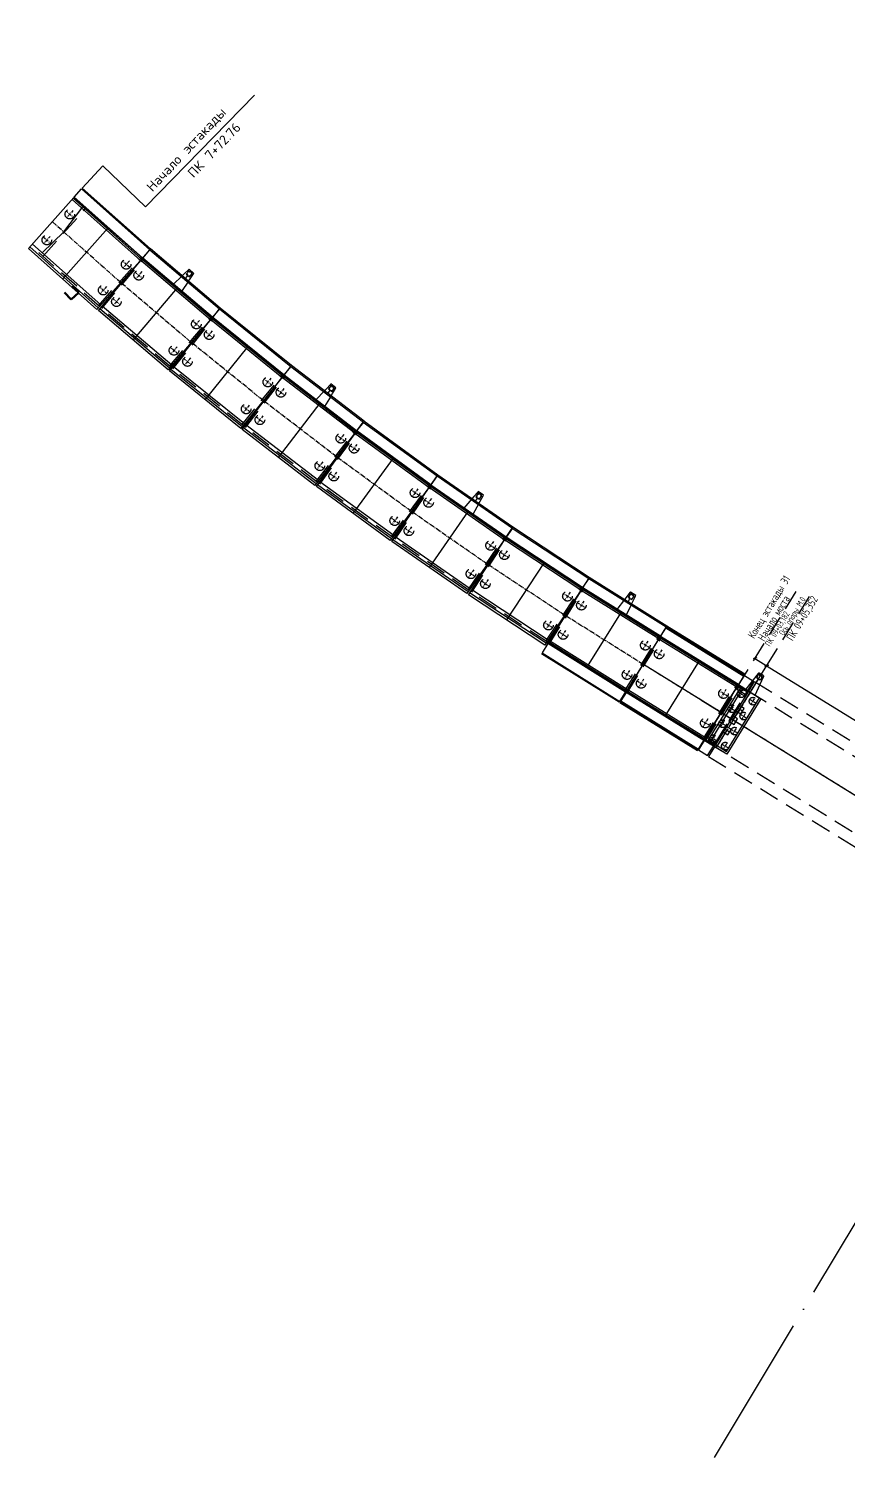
# Model space of a CAD drawing. Extents: x 10670 to 12654, y 7812 to 9489.
# Drawn here: x 10669.6 to 10797.8, y 9266.3 to 9489.5 of the extents above; entities that cross this region are included whole.
import ezdxf

# ---------------------------------------------------------------- set-up
doc = ezdxf.new("R2010")
doc.units = 0
for name, pattern in [('3-Все наши проекты кроме ВСМ$0$ACAD_ISO04W100', [30, 24, -3, 0, -3]), ('CENTER2', [1.125, 0.75, -0.125, 0.125, -0.125]), ('HIDDEN2', [4.7625, 3.175, -1.5875])]:
    doc.linetypes.add(name, pattern=pattern)
for name, color, linetype, lineweight in [('3-Все наши проекты кроме ВСМ$0$Полоса отвода для Exel таблицы', 1, 'Continuous', 30), ('3-Пассажирская$0$BCM 2_2 этап', 1, 'Continuous', 80), ('Откосы$0$Лоток ПК 15-18$0$Откосы$0$Откосы', 1, 'Continuous', 40)]:
    doc.layers.add(name, color=color, linetype=linetype, lineweight=lineweight)
for name, color, linetype in [('3-Все наши проекты кроме ВСМ$0$Уклоны и искусственные сооружения 5.10.15', 7, 'Continuous'), ('CONTUR', 40, 'Continuous'), ('HIDDEN', 6, 'HIDDEN2'), ('OSI', 3, 'CENTER2'), ('OSI_ВСМ', 3, 'CENTER2'), ('SIZE', 161, 'Continuous'), ('STEEL', 140, 'Continuous'), ('THIN', 142, 'Continuous')]:
    doc.layers.add(name, color=color, linetype=linetype)
doc.layers.add('AUXILIARY', color=7, linetype='Continuous', plot=False)
doc.layers.add('NOTES', color=1, linetype='Continuous', plot=False)
doc.styles.add('RS', font='romans.shx', dxfattribs={"width": 0.6})
doc.styles.add('Откосы$0$Лоток ПК 15-18$0$Откосы$0$ИССО Гипротрансмост опоры под стенки$0$Standard', font='txt.shx', dxfattribs={"width": 0.8})

msp = doc.modelspace()

# ---------------------------------------------------------------- linework, layer by layer
at = {"color": 1, "linetype": 'ByBlock', "lineweight": -2}
msp.add_line((10784.7, 9389.89), (10785.25, 9390.02), dxfattribs=at)
at = {"color": 1}
for p, q in [((10784.08, 9384.79), (10778.72, 9376.11)), ((10777.89, 9382.62), (10779.32, 9381.74)), ((10780.58, 9383.79), (10780.06, 9382.94)), ((10778.57, 9380.53), (10778.05, 9379.68)), ((10779.58, 9382.16), (10779.05, 9381.31)), ((10778.72, 9376.11), (10775.22, 9378.28))]:
    msp.add_line(p, q, dxfattribs=at)
at = {"color": 1, "lineweight": 30}
msp.add_line((10777.89, 9382.62), (10779.32, 9381.74), dxfattribs=at)
at = {"layer": '3-Все наши проекты кроме ВСМ$0$Полоса отвода для Exel таблицы', "color": 1, "linetype": '3-Все наши проекты кроме ВСМ$0$ACAD_ISO04W100'}
msp.add_line((10776.82, 9266.26), (10910.97, 9489.49), dxfattribs=at)
at = {"layer": '3-Все наши проекты кроме ВСМ$0$Уклоны и искусственные сооружения 5.10.15', "color": 1, "linetype": '3-Все наши проекты кроме ВСМ$0$ACAD_ISO04W100', "lineweight": 30}
msp.add_line((10776.82, 9266.26), (10910.97, 9489.49), dxfattribs=at)
at = {"layer": '3-Пассажирская$0$BCM 2_2 этап', "color": 1}
for p, q in [((10676.23, 9447.16), (10675.18, 9448.24)), ((10677.4, 9448.26), (10676.23, 9447.16)), ((10676.42, 9449.29), (10677.4, 9448.26))]:
    msp.add_line(p, q, dxfattribs=at)
at = {"layer": 'AUXILIARY', "color": 1, "lineweight": 30}
for p, q in [((10674.9, 9450.37), (10682.01, 9458.37)), ((10674.9, 9450.37), (10682.01, 9458.37)), ((10685.92, 9440.81), (10692.84, 9448.97)), ((10697.17, 9431.51), (10703.89, 9439.84)), ((10708.65, 9422.48), (10715.16, 9430.97)), ((10720.34, 9413.74), (10726.64, 9422.38)), ((10732.23, 9405.28), (10738.33, 9414.07)), ((10744.33, 9397.11), (10750.21, 9406.05)), ((10756.86, 9389.65), (10762.28, 9398.3)), ((10777.86, 9382.64), (10765.69, 9390.15)), ((10769.1, 9382.05), (10774.46, 9390.73)), ((10774.68, 9384.6), (10842.25, 9342.89))]:
    msp.add_line(p, q, dxfattribs=at)
at = {"layer": 'AUXILIARY', "color": 1}
msp.add_line((10779.49, 9381.63), (10805.1, 9365.82), dxfattribs=at)
at = {"layer": 'CONTUR', "color": 1, "lineweight": 30}
for p, q in [((10669.55, 9455.12), (10676.66, 9463.12)), ((10669.55, 9455.12), (10676.66, 9463.12)), ((10687.22, 9453.47), (10676.53, 9462.97)), ((10687.22, 9453.47), (10676.53, 9462.97)), ((10676.66, 9463.12), (10687.35, 9453.62)), ((10676.66, 9463.12), (10687.35, 9453.62)), ((10675.07, 9457.71), (10678.04, 9461.63)), ((10675.07, 9457.71), (10678.04, 9461.63)), ((10671.67, 9454.47), (10675.07, 9457.71)), ((10671.67, 9454.47), (10675.07, 9457.71)), ((10680.24, 9445.62), (10669.55, 9455.12)), ((10680.24, 9445.62), (10669.55, 9455.12)), ((10680.46, 9445.87), (10669.77, 9455.37)), ((10680.46, 9445.87), (10669.77, 9455.37)), ((10680.85, 9446.31), (10670.16, 9455.81)), ((10680.85, 9446.31), (10670.16, 9455.81)), ((10687.35, 9453.62), (10680.24, 9445.62)), ((10687.35, 9453.62), (10680.24, 9445.62)), ((10680.47, 9445.43), (10687.38, 9453.59)), ((10698.16, 9444.2), (10687.25, 9453.44)), ((10687.38, 9453.59), (10698.29, 9444.35)), ((10694.58, 9451.82), (10693.91, 9451.17)), ((10694.65, 9451.89), (10694.58, 9451.82)), ((10695.42, 9451.24), (10694.65, 9451.89)), ((10693.91, 9451.17), (10693.58, 9450.86)), ((10694.08, 9450.44), (10694.37, 9450.78)), ((10694.65, 9451.64), (10694.22, 9451.12)), ((10694.22, 9451.12), (10694.73, 9450.69)), ((10694.37, 9450.78), (10694.48, 9450.91)), ((10694.58, 9450.02), (10694.83, 9450.39)), ((10695.16, 9451.2), (10694.65, 9451.64)), ((10694.73, 9450.69), (10695.16, 9451.2)), ((10694.83, 9450.39), (10695.36, 9451.16)), ((10694.91, 9451.42), (10695.03, 9451.57)), ((10695.36, 9451.16), (10695.42, 9451.24)), ((10691.38, 9436.19), (10680.47, 9445.43)), ((10691.59, 9436.43), (10680.68, 9445.68)), ((10691.97, 9436.88), (10681.06, 9446.13)), ((10698.29, 9444.35), (10691.38, 9436.19)), ((10691.61, 9436), (10698.32, 9444.33)), ((10709.33, 9435.19), (10698.2, 9444.17)), ((10698.32, 9444.33), (10709.46, 9435.35)), ((10702.94, 9427.27), (10691.81, 9436.25)), ((10703.31, 9427.73), (10692.18, 9436.71)), ((10702.74, 9427.02), (10691.61, 9436)), ((10709.46, 9435.35), (10702.74, 9427.02)), ((10702.98, 9426.83), (10709.49, 9435.32)), ((10720.71, 9426.46), (10709.37, 9435.17)), ((10709.49, 9435.32), (10720.83, 9426.62)), ((10716.76, 9433.9), (10716.12, 9433.22)), ((10716.83, 9433.98), (10716.76, 9433.9)), ((10717.63, 9433.37), (10716.83, 9433.98)), ((10716.12, 9433.22), (10715.81, 9432.9)), ((10716.33, 9432.5), (10716.6, 9432.85)), ((10716.85, 9433.72), (10716.44, 9433.19)), ((10716.44, 9433.19), (10716.97, 9432.78)), ((10716.6, 9432.85), (10716.7, 9432.99)), ((10717.38, 9433.31), (10716.85, 9433.72)), ((10716.97, 9432.78), (10717.38, 9433.31)), ((10717.08, 9432.49), (10717.57, 9433.28)), ((10717.11, 9433.52), (10717.23, 9433.67)), ((10717.57, 9433.28), (10717.63, 9433.37)), ((10714.52, 9418.39), (10703.17, 9427.09)), ((10714.88, 9418.86), (10703.53, 9427.56)), ((10714.32, 9418.13), (10702.98, 9426.83)), ((10720.83, 9426.62), (10714.32, 9418.13)), ((10732.3, 9418.01), (10720.75, 9426.44)), ((10726.3, 9409.79), (10714.75, 9418.22)), ((10726.65, 9410.27), (10715.1, 9418.69)), ((10744.09, 9409.84), (10732.34, 9417.98)), ((10739.42, 9415.66), (10739.68, 9416.02)), ((10739.68, 9416.02), (10739.77, 9416.16)), ((10740.15, 9416.71), (10740.26, 9416.87)), ((10738.29, 9401.47), (10726.54, 9409.62)), ((10738.63, 9401.96), (10726.88, 9410.11)), ((10756.07, 9401.95), (10744.13, 9409.81)), ((10750.48, 9393.45), (10738.53, 9401.31)), ((10750.8, 9393.94), (10738.86, 9401.8)), ((10768.23, 9394.34), (10756.11, 9401.92)), ((10763.3, 9399.93), (10763.53, 9400.31)), ((10763.53, 9400.31), (10763.62, 9400.45)), ((10763.98, 9401.02), (10764.08, 9401.18)), ((10768.39, 9394.52), (10769.21, 9395.85)), ((10769.21, 9395.85), (10781.38, 9388.34)), ((10781.47, 9388.48), (10769.3, 9395.99)), ((10763.03, 9386.03), (10750.91, 9393.62)), ((10780.3, 9386.59), (10768.13, 9394.1)), ((10780.43, 9386.81), (10768.27, 9394.32)), ((10780.56, 9387.01), (10768.39, 9394.52)), ((10779.75, 9381.49), (10784.98, 9389.96)), ((10783.41, 9391.16), (10782.86, 9391.03)), ((10782.96, 9391.2), (10785.15, 9389.85)), ((10785.25, 9390.02), (10784.7, 9389.89)), ((10784.81, 9390.06), (10810.59, 9374.15)), ((10774.26, 9376.79), (10780.56, 9387.01)), ((10775.22, 9378.28), (10780.57, 9386.96)), ((10781.47, 9388.48), (10780.56, 9387.01)), ((10780.57, 9386.96), (10784.08, 9384.79)), ((10783.63, 9388.75), (10781.69, 9386.26)), ((10782.18, 9385.99), (10783.09, 9387.47)), ((10783.15, 9385.37), (10784.5, 9388.21)), ((10784.44, 9388.4), (10783.82, 9388.78)), ((10762.99, 9385.77), (10762.17, 9384.45)), ((10775.16, 9378.26), (10762.99, 9385.77)), ((10775.29, 9378.47), (10763.12, 9385.98)), ((10775.42, 9378.68), (10763.25, 9386.19)), ((10780.97, 9386.71), (10775.81, 9378.35)), ((10775.96, 9377.82), (10781.31, 9386.5)), ((10776.8, 9377.28), (10782.18, 9385.99)), ((10778.71, 9376.56), (10783.87, 9384.92)), ((10784.08, 9384.79), (10778.72, 9376.11)), ((10780.76, 9386.84), (10784.08, 9384.79)), ((10774.26, 9376.79), (10762.09, 9384.3)), ((10762.17, 9384.45), (10774.34, 9376.93)), ((10780.06, 9382.94), (10780.91, 9382.42)), ((10781.17, 9382.84), (10780.32, 9383.37)), ((10781.44, 9383.27), (10780.58, 9383.79)), ((10780.91, 9382.42), (10781.44, 9383.27)), ((10779.42, 9380.01), (10778.57, 9380.53)), ((10779.05, 9381.31), (10779.9, 9380.79)), ((10780.43, 9381.64), (10779.58, 9382.16)), ((10779.9, 9380.79), (10780.43, 9381.64)), ((10775.22, 9378.28), (10774.3, 9376.79)), ((10778.72, 9376.11), (10775.4, 9378.16)), ((10775.81, 9378.35), (10778.71, 9376.56)), ((10778.05, 9379.68), (10778.9, 9379.16)), ((10779.16, 9379.58), (10778.31, 9380.11)), ((10778.9, 9379.16), (10779.42, 9380.01)), ((10776.8, 9377.28), (10775.88, 9375.79))]:
    msp.add_line(p, q, dxfattribs=at)
at = {"layer": 'CONTUR', "color": 1}
for p, q in [((10775.22, 9378.28), (10780.57, 9386.96)), ((10778.72, 9376.11), (10775.4, 9378.16))]:
    msp.add_line(p, q, dxfattribs=at)
at = {"layer": 'CONTUR', "color": 1, "lineweight": 30}
for points in [[(10716.85, 9432.1), (10717.08, 9432.49)], [(10739.18, 9416.37), (10738.89, 9416.03)], [(10740.18, 9415.68), (10740.63, 9416.5), (10740.68, 9416.58), (10739.85, 9417.15), (10739.79, 9417.08), (10739.18, 9416.37)], [(10739.96, 9415.28), (10740.18, 9415.68)], [(10763.02, 9400.63), (10762.74, 9400.28)], [(10764.05, 9399.99), (10764.46, 9400.83), (10764.5, 9400.92), (10763.66, 9401.45), (10763.59, 9401.37), (10763.02, 9400.63)], [(10763.85, 9399.59), (10764.05, 9399.99)]]:
    msp.add_lwpolyline(points, dxfattribs=at)
for points in [[(10720.87, 9426.6), (10732.42, 9418.17), (10726.11, 9409.53), (10714.56, 9417.96)], [(10732.45, 9418.15), (10744.2, 9410), (10738.11, 9401.21), (10726.35, 9409.35)], [(10740.43, 9416.52), (10739.88, 9416.9), (10739.5, 9416.35), (10740.05, 9415.97)], [(10744.24, 9409.98), (10756.18, 9402.12), (10750.3, 9393.18), (10738.35, 9401.04)], [(10756.21, 9402.09), (10768.34, 9394.51), (10762.93, 9385.86), (10750.8, 9393.45)], [(10764.26, 9400.84), (10763.69, 9401.2), (10763.34, 9400.63), (10763.9, 9400.27)], [(10768.37, 9394.49), (10780.54, 9386.98), (10775.18, 9378.3), (10763.01, 9385.81)]]:
    msp.add_lwpolyline(points, close=True, dxfattribs=at)
for centre in [(10694.38, 9451.1), (10694.68, 9450.84), (10694.7, 9451.48), (10695.01, 9451.22), (10716.6, 9433.17), (10716.9, 9433.57), (10716.91, 9432.93), (10717.22, 9433.33), (10739.66, 9416.34), (10739.94, 9416.75), (10739.98, 9416.11), (10740.27, 9416.52), (10763.5, 9400.63), (10763.76, 9401.05), (10763.84, 9400.42), (10764.1, 9400.84)]:
    msp.add_circle(centre, 0.021, dxfattribs=at)
for centre, start, end in [((10783.74, 9388.66), 58.3164, 142.1335), ((10784.37, 9388.27), 334.4993, 58.3164)]:
    msp.add_arc(centre, 0.15, start, end, dxfattribs=at)
at = {"layer": 'HIDDEN', "color": 1, "lineweight": 30}
for p, q in [((10671.82, 9453.91), (10678.53, 9461.46)), ((10671.82, 9453.91), (10678.53, 9461.46)), ((10680.64, 9446.07), (10669.95, 9455.57)), ((10680.64, 9446.07), (10669.95, 9455.57)), ((10680.49, 9446.2), (10687.2, 9453.75)), ((10680.49, 9446.2), (10687.2, 9453.75)), ((10681.01, 9445.76), (10687.53, 9453.46)), ((10693.58, 9450.86), (10692.19, 9449.52)), ((10694.58, 9450.02), (10693.49, 9448.42)), ((10691.77, 9436.64), (10680.85, 9445.89)), ((10691.61, 9436.77), (10698.14, 9444.48)), ((10692.14, 9436.34), (10698.48, 9444.2)), ((10703.12, 9427.49), (10691.98, 9436.46)), ((10702.96, 9427.61), (10709.3, 9435.48)), ((10703.5, 9427.19), (10709.65, 9435.2)), ((10715.81, 9432.9), (10714.49, 9431.49)), ((10716.85, 9432.1), (10715.84, 9430.46)), ((10714.69, 9418.61), (10703.34, 9427.31)), ((10714.53, 9418.73), (10720.68, 9426.74)), ((10715.08, 9418.32), (10721.03, 9426.48)), ((10726.47, 9410.01), (10714.91, 9418.44)), ((10726.3, 9410.13), (10732.26, 9418.29)), ((10726.86, 9409.73), (10732.62, 9418.03)), ((10738.89, 9416.03), (10737.63, 9414.56)), ((10739.96, 9415.28), (10739.03, 9413.59)), ((10738.45, 9401.7), (10726.7, 9409.85)), ((10738.28, 9401.81), (10744.04, 9410.11)), ((10738.85, 9401.43), (10744.4, 9409.87)), ((10750.63, 9393.68), (10738.68, 9401.54)), ((10750.46, 9393.79), (10756.01, 9402.23)), ((10750.97, 9393.34), (10756.38, 9401.99)), ((10777.89, 9382.62), (10789.85, 9401.98)), ((10784.98, 9389.96), (10791.7, 9400.84)), ((10762.74, 9400.28), (10761.56, 9398.75)), ((10763.85, 9399.59), (10763, 9397.85)), ((10769.21, 9395.85), (10781.38, 9388.34)), ((10762.76, 9385.97), (10768.17, 9394.61)), ((10763.18, 9385.7), (10768.54, 9394.38)), ((10763.18, 9385.7), (10768.54, 9394.38)), ((10780.3, 9386.59), (10768.13, 9394.1)), ((10775.01, 9378.4), (10780.37, 9387.08)), ((10775.01, 9378.4), (10780.37, 9387.08)), ((10780.57, 9386.96), (10781.49, 9388.44)), ((10781.99, 9386.08), (10780.57, 9386.96)), ((10781.49, 9388.44), (10782.91, 9387.56)), ((10782.91, 9387.56), (10781.99, 9386.08)), ((10783.09, 9387.47), (10808.71, 9371.67)), ((10775.4, 9378.16), (10780.76, 9386.84)), ((10776.64, 9377.4), (10781.99, 9386.08)), ((10777.06, 9377.14), (10782.42, 9385.82)), ((10780.21, 9386.36), (10781.63, 9385.48)), ((10780.47, 9386.78), (10781.89, 9385.91)), ((10782.18, 9385.99), (10807.79, 9370.18)), ((10776.64, 9377.4), (10775.22, 9378.28)), ((10775.32, 9378.45), (10776.74, 9377.57)), ((10775.58, 9378.87), (10777.01, 9377.99)), ((10774.3, 9376.79), (10775.72, 9375.91)), ((10775.72, 9375.91), (10776.64, 9377.4)), ((10775.88, 9375.79), (10801.49, 9359.98)), ((10802.41, 9361.47), (10776.8, 9377.28))]:
    msp.add_line(p, q, dxfattribs=at)
for centre, radius in [((10676, 9460.5), 0.75), ((10676, 9460.5), 0.75), ((10672.42, 9456.46), 0.75), ((10672.42, 9456.46), 0.75), ((10684.82, 9452.66), 0.75), ((10684.82, 9452.66), 0.75), ((10686.78, 9450.95), 0.75), ((10681.23, 9448.62), 0.75), ((10681.23, 9448.62), 0.75), ((10683.29, 9446.83), 0.75), ((10695.79, 9443.33), 0.75), ((10697.79, 9441.67), 0.75), ((10692.3, 9439.21), 0.75), ((10694.4, 9437.47), 0.75), ((10706.98, 9434.27), 0.75), ((10709.02, 9432.66), 0.75), ((10703.59, 9430.06), 0.75), ((10705.73, 9428.37), 0.75), ((10718.38, 9425.48), 0.75), ((10720.46, 9423.92), 0.75), ((10715.1, 9421.19), 0.75), ((10717.28, 9419.56), 0.75), ((10729.99, 9416.97), 0.75), ((10732.11, 9415.46), 0.75), ((10726.81, 9412.61), 0.75), ((10729.03, 9411.03), 0.75), ((10741.81, 9408.74), 0.75), ((10743.96, 9407.29), 0.75), ((10738.73, 9404.3), 0.75), ((10740.99, 9402.77), 0.75), ((10753.82, 9400.8), 0.75), ((10756, 9399.4), 0.75), ((10750.85, 9396.29), 0.75), ((10753.14, 9394.82), 0.75), ((10766, 9393.14), 0.75), ((10768.17, 9391.79), 0.75), ((10768.17, 9391.79), 0.75), ((10763.14, 9388.56), 0.75), ((10765.34, 9387.19), 0.75), ((10765.34, 9387.19), 0.75), ((10778.22, 9385.59), 0.75), ((10778.22, 9385.59), 0.75), ((10780.97, 9385.56), 0.6), ((10782.84, 9384.41), 0.6), ((10779.53, 9383.22), 0.6), ((10781.4, 9382.07), 0.6), ((10775.38, 9380.99), 0.75), ((10775.38, 9380.99), 0.75), ((10778.08, 9380.88), 0.6), ((10779.96, 9379.73), 0.6), ((10776.64, 9378.54), 0.6), ((10778.51, 9377.39), 0.6)]:
    msp.add_circle(centre, radius, dxfattribs=at)
at = {"layer": 'NOTES', "color": 1}
for p, q in [((10782.42, 9385.81), (10783.68, 9387.86)), ((10783.4, 9388.04), (10783.75, 9388.61)), ((10783.97, 9387.69), (10783.4, 9388.04)), ((10783.75, 9388.61), (10784.32, 9388.26)), ((10784.32, 9388.26), (10783.97, 9387.69)), ((10784.04, 9388.43), (10784.13, 9388.59))]:
    msp.add_line(p, q, dxfattribs=at)
for centre in [(10783.56, 9388.04), (10783.82, 9388.47), (10783.9, 9387.83), (10784.16, 9388.26)]:
    msp.add_circle(centre, 0.021, dxfattribs=at)
at = {"layer": 'OSI', "color": 1, "lineweight": 30, "ltscale": 0.5}
for p, q in [((10675.44, 9461), (10676.56, 9460)), ((10675.44, 9461), (10676.56, 9460)), ((10676.5, 9461.06), (10675.5, 9459.94)), ((10676.5, 9461.06), (10675.5, 9459.94)), ((10671.85, 9456.96), (10672.98, 9455.96)), ((10671.85, 9456.96), (10672.98, 9455.96)), ((10672.91, 9457.02), (10671.92, 9455.9)), ((10672.91, 9457.02), (10671.92, 9455.9)), ((10685.38, 9452.16), (10684.26, 9453.16)), ((10685.38, 9452.16), (10684.26, 9453.16)), ((10685.32, 9453.22), (10684.32, 9452.1)), ((10685.32, 9453.22), (10684.32, 9452.1)), ((10686.21, 9451.44), (10687.36, 9450.47)), ((10687.27, 9451.53), (10686.3, 9450.38)), ((10681.8, 9448.12), (10680.67, 9449.12)), ((10681.8, 9448.12), (10680.67, 9449.12)), ((10681.73, 9449.18), (10680.74, 9448.06)), ((10681.73, 9449.18), (10680.74, 9448.06)), ((10682.72, 9447.32), (10683.87, 9446.35)), ((10683.78, 9447.41), (10682.81, 9446.26)), ((10696.36, 9442.84), (10695.22, 9443.81)), ((10696.27, 9443.9), (10695.3, 9442.76)), ((10697.21, 9442.14), (10698.37, 9441.2)), ((10698.26, 9442.26), (10697.32, 9441.09)), ((10692.87, 9438.72), (10691.73, 9439.69)), ((10692.78, 9439.78), (10691.81, 9438.64)), ((10693.82, 9437.94), (10694.98, 9437)), ((10694.87, 9438.05), (10693.93, 9436.89)), ((10707.56, 9433.8), (10706.39, 9434.74)), ((10707.45, 9434.85), (10706.5, 9433.68)), ((10708.42, 9433.12), (10709.61, 9432.2)), ((10709.47, 9433.25), (10708.56, 9432.06)), ((10704.17, 9429.59), (10703, 9430.53)), ((10704.06, 9430.65), (10703.12, 9429.48)), ((10705.14, 9428.83), (10706.33, 9427.92)), ((10706.19, 9428.97), (10705.28, 9427.78)), ((10718.98, 9425.02), (10717.79, 9425.94)), ((10718.84, 9426.07), (10717.93, 9424.88)), ((10719.86, 9424.37), (10721.07, 9423.48)), ((10720.9, 9424.53), (10720.02, 9423.32)), ((10715.69, 9420.74), (10714.5, 9421.65)), ((10715.55, 9421.79), (10714.64, 9420.6)), ((10716.67, 9420), (10717.88, 9419.12)), ((10717.72, 9420.17), (10716.84, 9418.96)), ((10730.6, 9416.53), (10729.39, 9417.41)), ((10730.44, 9417.57), (10729.55, 9416.36)), ((10732.54, 9416.08), (10731.68, 9414.85)), ((10731.49, 9415.89), (10732.73, 9415.04)), ((10727.42, 9412.16), (10726.21, 9413.05)), ((10727.25, 9413.21), (10726.37, 9412)), ((10729.46, 9411.64), (10728.61, 9410.41)), ((10728.42, 9411.45), (10729.65, 9410.6)), ((10742.24, 9409.36), (10741.38, 9408.12)), ((10742.42, 9408.31), (10741.19, 9409.17)), ((10743.33, 9407.7), (10744.59, 9406.87)), ((10744.37, 9407.91), (10743.55, 9406.66)), ((10739.16, 9404.92), (10738.3, 9403.69)), ((10739.35, 9403.87), (10738.12, 9404.73)), ((10740.37, 9403.19), (10741.62, 9402.36)), ((10741.4, 9403.4), (10740.58, 9402.15)), ((10754.44, 9400.39), (10753.19, 9401.21)), ((10754.23, 9401.42), (10753.4, 9400.17)), ((10755.37, 9399.79), (10756.64, 9399)), ((10756.4, 9400.03), (10755.6, 9398.76)), ((10751.47, 9395.87), (10750.22, 9396.7)), ((10751.26, 9396.91), (10750.44, 9395.66)), ((10752.5, 9395.22), (10753.77, 9394.42)), ((10753.53, 9395.45), (10752.74, 9394.18)), ((10766.4, 9393.77), (10765.61, 9392.5)), ((10766.64, 9392.74), (10765.37, 9393.53)), ((10767.54, 9392.18), (10768.81, 9391.39)), ((10767.54, 9392.18), (10768.81, 9391.39)), ((10768.57, 9392.43), (10767.78, 9391.15)), ((10768.57, 9392.43), (10767.78, 9391.15)), ((10763.54, 9389.19), (10762.74, 9387.92)), ((10763.77, 9388.16), (10762.5, 9388.96)), ((10764.7, 9387.59), (10765.98, 9386.8)), ((10764.7, 9387.59), (10765.98, 9386.8)), ((10765.73, 9387.83), (10764.94, 9386.55)), ((10765.73, 9387.83), (10764.94, 9386.55)), ((10778.85, 9385.2), (10777.58, 9385.98)), ((10778.85, 9385.2), (10777.58, 9385.98)), ((10778.61, 9386.23), (10777.82, 9384.95)), ((10778.61, 9386.23), (10777.82, 9384.95)), ((10780.46, 9385.88), (10781.48, 9385.25)), ((10780.66, 9385.05), (10781.29, 9386.07)), ((10782.33, 9384.72), (10783.35, 9384.09)), ((10782.53, 9383.9), (10783.16, 9384.92)), ((10779.02, 9383.54), (10780.04, 9382.91)), ((10779.21, 9382.71), (10779.84, 9383.73)), ((10781.08, 9381.56), (10781.71, 9382.58)), ((10776.02, 9380.6), (10774.74, 9381.39)), ((10776.02, 9380.6), (10774.74, 9381.39)), ((10775.77, 9381.63), (10774.99, 9380.36)), ((10775.77, 9381.63), (10774.99, 9380.36)), ((10777.57, 9381.2), (10778.59, 9380.57)), ((10777.77, 9380.37), (10778.4, 9381.39)), ((10779.64, 9379.22), (10780.27, 9380.24)), ((10780.89, 9382.38), (10781.91, 9381.75)), ((10776.13, 9378.86), (10777.15, 9378.23)), ((10776.32, 9378.03), (10776.95, 9379.05)), ((10779.44, 9380.04), (10780.47, 9379.41)), ((10778, 9377.7), (10779.02, 9377.07)), ((10778.2, 9376.88), (10778.83, 9377.9))]:
    msp.add_line(p, q, dxfattribs=at)
at = {"layer": 'OSI', "color": 1, "lineweight": 30}
for p, q in [((10683.96, 9449.81), (10673.27, 9459.31)), ((10683.96, 9449.81), (10673.27, 9459.31)), ((10695, 9440.46), (10684.09, 9449.7)), ((10706.25, 9431.38), (10695.12, 9440.36)), ((10717.73, 9422.58), (10706.38, 9431.28)), ((10729.41, 9414.05), (10717.86, 9422.48)), ((10741.3, 9405.81), (10729.55, 9413.96)), ((10753.38, 9397.86), (10741.43, 9405.72)), ((10765.63, 9390.18), (10753.51, 9397.77)), ((10777.86, 9382.64), (10765.69, 9390.15)), ((10828.89, 9351.14), (10777.84, 9382.61))]:
    msp.add_line(p, q, dxfattribs=at)
at = {"layer": 'OSI', "color": 1}
for p, q in [((10782.43, 9385.83), (10777.05, 9377.12)), ((10782.43, 9385.83), (10777.05, 9377.12)), ((10777.89, 9382.62), (10781.4, 9380.45))]:
    msp.add_line(p, q, dxfattribs=at)
at = {"layer": 'OSI_ВСМ', "color": 1}
msp.add_line((10779.74, 9381.48), (10779.75, 9381.49), dxfattribs=at)
at = {"layer": 'SIZE', "color": 1}
for p, q in [((10783.92, 9392.38), (10783.87, 9392.29)), ((10783.18, 9391.18), (10783.24, 9391.27)), ((10785.03, 9390.04), (10785.08, 9390.13)), ((10785.03, 9390.04), (10785.08, 9390.13))]:
    msp.add_line(p, q, dxfattribs=at)
at = {"layer": 'STEEL', "color": 1, "lineweight": 30}
for p, q in [((10676.69, 9463.15), (10677.83, 9464.44)), ((10676.69, 9463.15), (10677.83, 9464.44)), ((10687.38, 9453.65), (10676.69, 9463.15)), ((10687.38, 9453.65), (10676.69, 9463.15)), ((10677.83, 9464.44), (10688.52, 9454.94)), ((10677.83, 9464.44), (10688.52, 9454.94)), ((10688.63, 9455.06), (10677.94, 9464.56)), ((10688.63, 9455.06), (10677.94, 9464.56)), ((10688.52, 9454.94), (10687.38, 9453.65)), ((10688.52, 9454.94), (10687.38, 9453.65)), ((10687.41, 9453.62), (10688.52, 9454.94)), ((10688.52, 9454.94), (10699.43, 9445.7)), ((10699.54, 9445.82), (10688.63, 9455.06)), ((10698.32, 9444.38), (10687.41, 9453.62)), ((10699.43, 9445.7), (10698.32, 9444.38)), ((10698.35, 9444.36), (10699.43, 9445.7)), ((10699.43, 9445.7), (10710.56, 9436.72)), ((10710.66, 9436.85), (10699.53, 9445.82)), ((10709.48, 9435.38), (10698.35, 9444.36)), ((10710.56, 9436.72), (10709.48, 9435.38)), ((10709.51, 9435.36), (10710.56, 9436.72)), ((10710.56, 9436.72), (10721.91, 9428.02)), ((10722.01, 9428.15), (10710.66, 9436.85)), ((10720.86, 9426.65), (10709.51, 9435.36)), ((10721.91, 9428.02), (10720.86, 9426.65))]:
    msp.add_line(p, q, dxfattribs=at)
at = {"layer": 'STEEL', "color": 1}
for p, q in [((10768.39, 9394.52), (10769.21, 9395.85)), ((10781.47, 9388.48), (10769.3, 9395.99)), ((10780.56, 9387.01), (10768.39, 9394.52)), ((10781.38, 9388.34), (10780.56, 9387.01)), ((10782.18, 9385.99), (10783.09, 9387.47)), ((10762.99, 9385.77), (10762.17, 9384.45)), ((10775.16, 9378.26), (10762.99, 9385.77)), ((10776.8, 9377.28), (10782.18, 9385.99)), ((10774.26, 9376.79), (10762.09, 9384.3)), ((10762.17, 9384.45), (10774.34, 9376.93)), ((10774.34, 9376.93), (10775.16, 9378.26)), ((10776.8, 9377.28), (10775.88, 9375.79))]:
    msp.add_line(p, q, dxfattribs=at)
at = {"layer": 'STEEL', "color": 1, "lineweight": 30}
for points in [[(10721.9, 9428.02), (10733.46, 9419.59), (10732.44, 9418.2), (10720.89, 9426.63)], [(10733.45, 9419.59), (10745.21, 9411.45), (10744.23, 9410.03), (10732.47, 9418.18)], [(10745.2, 9411.45), (10757.15, 9403.59), (10756.2, 9402.15), (10744.26, 9410.01)], [(10757.15, 9403.59), (10769.27, 9396), (10768.36, 9394.54), (10756.24, 9402.13)], [(10769.3, 9395.98), (10781.46, 9388.47), (10780.56, 9387.01), (10768.39, 9394.52)], [(10749.87, 9391.96), (10761.99, 9384.37), (10762.9, 9385.83), (10750.78, 9393.41)], [(10762.09, 9384.31), (10774.26, 9376.8), (10775.16, 9378.26), (10762.99, 9385.77)]]:
    msp.add_lwpolyline(points, close=True, dxfattribs=at)
for points in [[(10733.55, 9419.73), (10722, 9428.15)], [(10745.3, 9411.58), (10733.55, 9419.73)], [(10757.24, 9403.72), (10745.29, 9411.59)], [(10769.36, 9396.14), (10757.24, 9403.73)], [(10781.55, 9388.61), (10769.38, 9396.12)], [(10761.9, 9384.23), (10749.78, 9391.82)], [(10774.17, 9376.66), (10762, 9384.17)]]:
    msp.add_lwpolyline(points, dxfattribs=at)
at = {"layer": 'THIN', "color": 1, "lineweight": 30}
for p, q in [((10687.05, 9453.28), (10676.36, 9462.79)), ((10687.05, 9453.28), (10676.36, 9462.79)), ((10698, 9444.01), (10687.09, 9453.25)), ((10709.17, 9435), (10698.04, 9443.98)), ((10720.56, 9426.27), (10709.21, 9434.97)), ((10732.15, 9417.81), (10720.6, 9426.24)), ((10743.95, 9409.63), (10732.2, 9417.78)), ((10755.93, 9401.74), (10743.99, 9409.6)), ((10768.1, 9394.13), (10755.98, 9401.71)), ((10763.16, 9386.24), (10751.04, 9393.83)), ((10780.3, 9386.59), (10768.13, 9394.1)), ((10775.42, 9378.68), (10763.25, 9386.19))]:
    msp.add_line(p, q, dxfattribs=at)
at = {"layer": 'THIN', "color": 1}
msp.add_line((10775.42, 9378.68), (10763.25, 9386.19), dxfattribs=at)
at = {"layer": 'Откосы$0$Лоток ПК 15-18$0$Откосы$0$Откосы', "color": 1, "lineweight": 30}
for p, q in [((10687.83, 9461.65), (10704.9, 9479.07)), ((10681.17, 9468.03), (10677.94, 9464.56)), ((10687.83, 9461.65), (10681.17, 9468.03))]:
    msp.add_line(p, q, dxfattribs=at)

# ---------------------------------------------------------------- texts
at = {"layer": 'CONTUR', "color": 1, "lineweight": 30, "style": 'RS', "width": 0.6}
for s, height, p in [('Конец эстакады Э1', 1.25, (10783.01, 9394.08)), ('Начало моста', 1.25, (10784.57, 9393.66)), ('Ось опоры М.0', 1, (10787.69, 9394.58)), ('ПК 09+05,352', 1.25, (10789.04, 9393.72)), ('ПК 09+03,182', 1, (10785.48, 9392.87))]:
    msp.add_text(s, height=height, rotation=58.8563, dxfattribs=at).set_placement(p)
at = {"layer": 'Откосы$0$Лоток ПК 15-18$0$Откосы$0$Откосы', "color": 1, "lineweight": 30, "style": 'Откосы$0$Лоток ПК 15-18$0$Откосы$0$ИССО Гипротрансмост опоры под стенки$0$Standard'}
for s, rotation, p in [('Начало эстакады', 46.8109, (10688.93, 9463.89)), ('ПК 7+72.76', 46.3309, (10695.36, 9466.05))]:
    msp.add_text(s, height=1.5, rotation=rotation, dxfattribs=at).set_placement(p)

doc.saveas('drawing.dxf')
